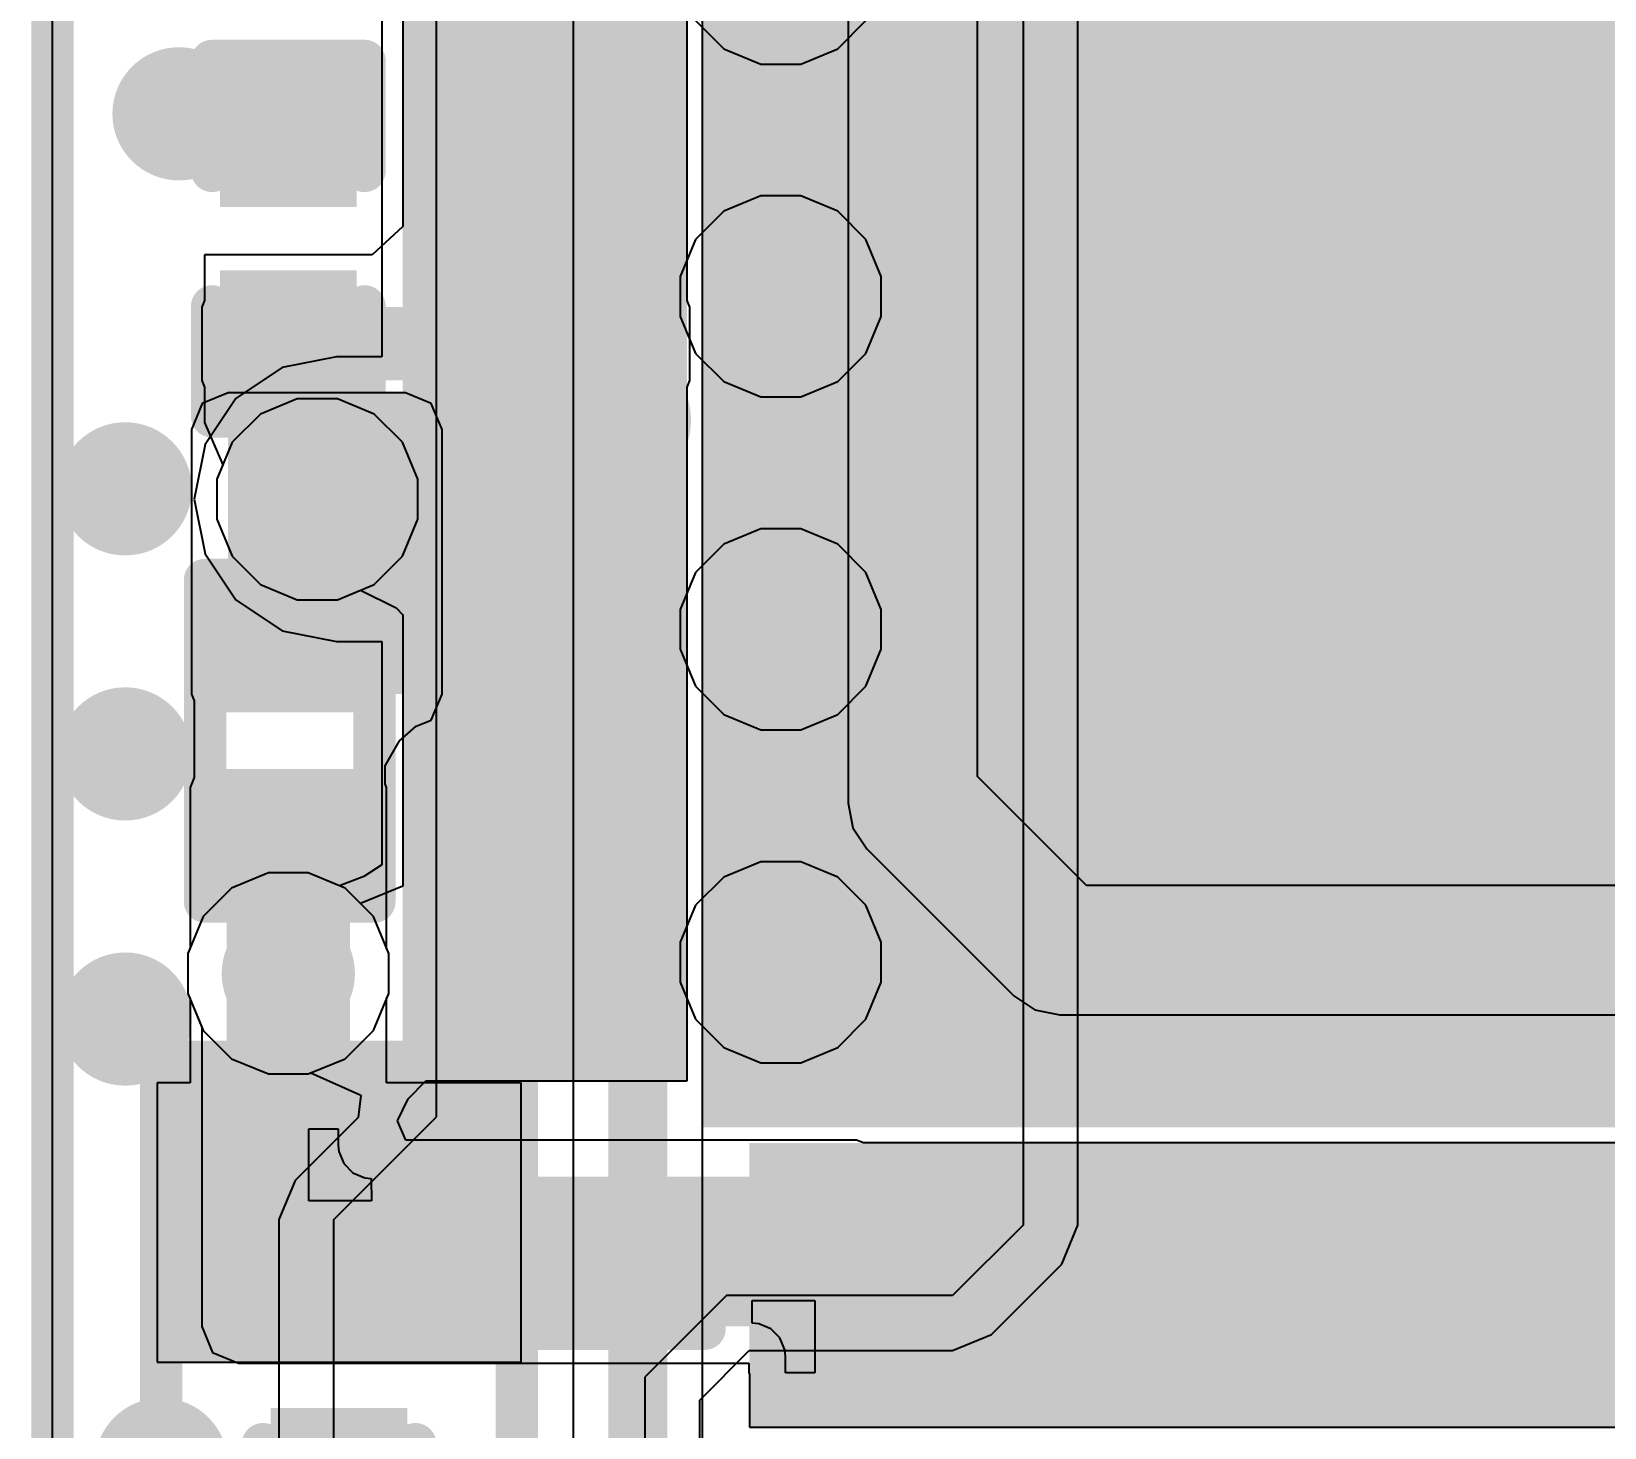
# Model space of a CAD drawing. Header units: millimetres. Extents: x -0.24 to 4.31, y -0.01 to 3.37.
# Drawn here: x -0.0025 to 0.1833, y 0.3347 to 0.4996 of the extents above; entities that cross this region are included whole.
import ezdxf

# ---------------------------------------------------------------- set-up
doc = ezdxf.new("R2010")
doc.units = ezdxf.units.MM
doc.header["$MEASUREMENT"] = 0
for name, color, linetype in [('BottomLayer', 5, 'Continuous'), ('BottomOverlay', 54, 'Continuous'), ('BottomPaste', 16, 'Continuous'), ('BottomSolder', 6, 'Continuous'), ('Mechanical2', 216, 'Continuous'), ('MidLayer1', 16, 'Continuous'), ('MidLayer2', 76, 'Continuous'), ('TopLayer', 1, 'Continuous'), ('TopOverlay', 2, 'Continuous'), ('TopPaste', 8, 'Continuous'), ('TopSolder', 216, 'Continuous'), ('ViaHoleLayer', 16, 'Continuous')]:
    doc.layers.add(name, color=color, linetype=linetype)
doc.styles.add('Arial', font='', dxfattribs={"height": 0.2})
doc.styles.get('Arial').set_extended_font_data('Arial')

# ---------------------------------------------------------------- blocks, each defined once
blk = doc.blocks.new('CAP_0201_B_4')
at = {"layer": 'BottomLayer'}
for points in [[(-0.01772, 0.00591), (-0.00591, 0.00591), (-0.00591, -0.00591), (-0.01772, -0.00591)], [(0.00591, 0.00591), (0.01772, 0.00591), (0.01772, -0.00591), (0.00591, -0.00591)]]:
    blk.add_hatch(color=5, dxfattribs=at).paths.add_polyline_path(points)
at = {"layer": 'BottomPaste'}
for points in [[(-0.01772, 0.00591), (-0.00591, 0.00591), (-0.00591, -0.00591), (-0.01772, -0.00591)], [(0.00591, 0.00591), (0.01772, 0.00591), (0.01772, -0.00591), (0.00591, -0.00591)]]:
    blk.add_hatch(color=16, dxfattribs=at).paths.add_polyline_path(points)
at = {"layer": 'BottomSolder'}
for points in [[(-0.01988, 0.00807), (-0.00374, 0.00807), (-0.00374, -0.00807), (-0.01988, -0.00807)], [(0.00374, 0.00807), (0.01988, 0.00807), (0.01988, -0.00807), (0.00374, -0.00807)]]:
    blk.add_hatch(color=6, dxfattribs=at).paths.add_polyline_path(points)
at = {"layer": 'BottomOverlay', "const_width": 0.005}
for points in [[(-0.021, 0.009), (-0.008, 0.009)], [(-0.021, 0.009), (-0.021, -0.009)], [(0.008, 0.009), (0.021, 0.009)], [(0.021, 0.009), (0.021, -0.009)], [(-0.021, -0.009), (-0.008, -0.009)], [(0.008, -0.009), (0.021, -0.009)]]:
    blk.add_lwpolyline(points, dxfattribs=at)
at = {"layer": 'BottomOverlay', "const_width": 0.0025}
for points in [[(-0.02225, 0.009, 1), (-0.01975, 0.009, 1)], [(-0.02225, 0.009, 1), (-0.01975, 0.009, 1)], [(-0.00925, 0.009, 1), (-0.00675, 0.009, 1)], [(0.00675, 0.009, 1), (0.00925, 0.009, 1)], [(0.01975, 0.009, 1), (0.02225, 0.009, 1)], [(0.01975, 0.009, 1), (0.02225, 0.009, 1)], [(-0.02225, -0.009, 1), (-0.01975, -0.009, 1)], [(-0.02225, -0.009, 1), (-0.01975, -0.009, 1)], [(-0.00925, -0.009, 1), (-0.00675, -0.009, 1)], [(0.00675, -0.009, 1), (0.00925, -0.009, 1)], [(0.01975, -0.009, 1), (0.02225, -0.009, 1)], [(0.01975, -0.009, 1), (0.02225, -0.009, 1)]]:
    blk.add_lwpolyline(points, format="xyb", close=True, dxfattribs=at)
blk = doc.blocks.new('QFNWB_56__7_7__B_33')
at = {"layer": 'BottomLayer'}
for points in [[(-0.10669, 0.12205), (-0.10669, 0.14764), (-0.09803, 0.14764), (-0.09803, 0.12205)], [(-0.09094, 0.12205), (-0.09094, 0.14764), (-0.08228, 0.14764), (-0.08228, 0.12205)], [(-0.0752, 0.12205), (-0.0752, 0.14764), (-0.06654, 0.14764), (-0.06654, 0.12205)], [(-0.05945, 0.12205), (-0.05945, 0.14764), (-0.05079, 0.14764), (-0.05079, 0.12205)], [(-0.0437, 0.12205), (-0.0437, 0.14764), (-0.03504, 0.14764), (-0.03504, 0.12205)], [(-0.02795, 0.12205), (-0.02795, 0.14764), (-0.01929, 0.14764), (-0.01929, 0.12205)], [(-0.0122, 0.12205), (-0.0122, 0.14764), (-0.00354, 0.14764), (-0.00354, 0.12205)], [(0.00354, 0.12205), (0.00354, 0.14764), (0.0122, 0.14764), (0.0122, 0.12205)], [(0.1122, 0.1122), (0.1122, -0.1122), (-0.1122, -0.1122), (-0.1122, 0.1122)], [(-0.14764, 0.10669), (-0.12205, 0.10669), (-0.12205, 0.09803), (-0.14764, 0.09803)], [(-0.14764, 0.09094), (-0.12205, 0.09094), (-0.12205, 0.08228), (-0.14764, 0.08228)], [(-0.14764, 0.0752), (-0.12205, 0.0752), (-0.12205, 0.06654), (-0.14764, 0.06654)], [(-0.14764, 0.05945), (-0.12205, 0.05945), (-0.12205, 0.05079), (-0.14764, 0.05079)], [(-0.14764, 0.0437), (-0.12205, 0.0437), (-0.12205, 0.03504), (-0.14764, 0.03504)], [(-0.14764, 0.02795), (-0.12205, 0.02795), (-0.12205, 0.01929), (-0.14764, 0.01929)], [(-0.14764, 0.0122), (-0.12205, 0.0122), (-0.12205, 0.00354), (-0.14764, 0.00354)]]:
    blk.add_hatch(color=5, dxfattribs=at).paths.add_polyline_path(points)
at = {"layer": 'BottomPaste'}
for points in [[(-0.10669, 0.12205), (-0.10669, 0.14764), (-0.09803, 0.14764), (-0.09803, 0.12205)], [(-0.09094, 0.12205), (-0.09094, 0.14764), (-0.08228, 0.14764), (-0.08228, 0.12205)], [(-0.0752, 0.12205), (-0.0752, 0.14764), (-0.06654, 0.14764), (-0.06654, 0.12205)], [(-0.05945, 0.12205), (-0.05945, 0.14764), (-0.05079, 0.14764), (-0.05079, 0.12205)], [(-0.0437, 0.12205), (-0.0437, 0.14764), (-0.03504, 0.14764), (-0.03504, 0.12205)], [(-0.02795, 0.12205), (-0.02795, 0.14764), (-0.01929, 0.14764), (-0.01929, 0.12205)], [(-0.0122, 0.12205), (-0.0122, 0.14764), (-0.00354, 0.14764), (-0.00354, 0.12205)], [(0.00354, 0.12205), (0.00354, 0.14764), (0.0122, 0.14764), (0.0122, 0.12205)], [(0.1122, 0.1122), (0.1122, -0.1122), (-0.1122, -0.1122), (-0.1122, 0.1122)], [(-0.14764, 0.10669), (-0.12205, 0.10669), (-0.12205, 0.09803), (-0.14764, 0.09803)], [(-0.14764, 0.09094), (-0.12205, 0.09094), (-0.12205, 0.08228), (-0.14764, 0.08228)], [(-0.14764, 0.0752), (-0.12205, 0.0752), (-0.12205, 0.06654), (-0.14764, 0.06654)], [(-0.14764, 0.05945), (-0.12205, 0.05945), (-0.12205, 0.05079), (-0.14764, 0.05079)], [(-0.14764, 0.0437), (-0.12205, 0.0437), (-0.12205, 0.03504), (-0.14764, 0.03504)], [(-0.14764, 0.02795), (-0.12205, 0.02795), (-0.12205, 0.01929), (-0.14764, 0.01929)], [(-0.14764, 0.0122), (-0.12205, 0.0122), (-0.12205, 0.00354), (-0.14764, 0.00354)]]:
    blk.add_hatch(color=16, dxfattribs=at).paths.add_polyline_path(points)
at = {"layer": 'BottomSolder'}
for points in [[(-0.11069, 0.11805), (-0.11069, 0.15164), (-0.09403, 0.15164), (-0.09403, 0.11805)], [(-0.09494, 0.11805), (-0.09494, 0.15164), (-0.07828, 0.15164), (-0.07828, 0.11805)], [(-0.0792, 0.11805), (-0.0792, 0.15164), (-0.06254, 0.15164), (-0.06254, 0.11805)], [(-0.06345, 0.11805), (-0.06345, 0.15164), (-0.04679, 0.15164), (-0.04679, 0.11805)], [(-0.0477, 0.11805), (-0.0477, 0.15164), (-0.03104, 0.15164), (-0.03104, 0.11805)], [(-0.03195, 0.11805), (-0.03195, 0.15164), (-0.01529, 0.15164), (-0.01529, 0.11805)], [(-0.0162, 0.11805), (-0.0162, 0.15164), (0.00046, 0.15164), (0.00046, 0.11805)], [(-0.00046, 0.11805), (-0.00046, 0.15164), (0.0162, 0.15164), (0.0162, 0.11805)], [(0.1162, 0.1162), (0.1162, -0.1162), (-0.1162, -0.1162), (-0.1162, 0.1162)], [(-0.15164, 0.11069), (-0.11805, 0.11069), (-0.11805, 0.09403), (-0.15164, 0.09403)], [(-0.15164, 0.09494), (-0.11805, 0.09494), (-0.11805, 0.07828), (-0.15164, 0.07828)], [(-0.15164, 0.0792), (-0.11805, 0.0792), (-0.11805, 0.06254), (-0.15164, 0.06254)], [(-0.15164, 0.06345), (-0.11805, 0.06345), (-0.11805, 0.04679), (-0.15164, 0.04679)], [(-0.15164, 0.0477), (-0.11805, 0.0477), (-0.11805, 0.03104), (-0.15164, 0.03104)], [(-0.15164, 0.03195), (-0.11805, 0.03195), (-0.11805, 0.01529), (-0.15164, 0.01529)], [(-0.15164, 0.0162), (-0.11805, 0.0162), (-0.11805, -0.00046), (-0.15164, -0.00046)]]:
    blk.add_hatch(color=6, dxfattribs=at).paths.add_polyline_path(points)
at = {"layer": 'BottomOverlay', "const_width": 0.005}
for points in [[(-0.14, 0.14), (-0.14, 0.116)], [(-0.14, 0.14), (-0.115, 0.14)]]:
    blk.add_lwpolyline(points, dxfattribs=at)
at = {"layer": 'BottomOverlay', "const_width": 0.0025}
for points in [[(-0.14125, 0.14, 1), (-0.13875, 0.14, 1)], [(-0.14125, 0.14, 1), (-0.13875, 0.14, 1)], [(-0.11625, 0.14, 1), (-0.11375, 0.14, 1)], [(-0.14125, 0.116, 1), (-0.13875, 0.116, 1)]]:
    blk.add_lwpolyline(points, format="xyb", close=True, dxfattribs=at)
blk = doc.blocks.new('R___0603_49')
at = {"layer": 'TopLayer'}
for points in [[(-0.0175, 0.0175), (-0.0175, -0.0175), (-0.0425, -0.0175), (-0.0425, 0.0175)], [(0.0425, 0.0175), (0.0425, -0.0175), (0.0175, -0.0175), (0.0175, 0.0175)]]:
    blk.add_hatch(color=1, dxfattribs=at).paths.add_polyline_path(points)
at = {"layer": 'TopPaste'}
for points in [[(-0.0175, 0.0175), (-0.0175, -0.0175), (-0.0425, -0.0175), (-0.0425, 0.0175)], [(0.0425, 0.0175), (0.0425, -0.0175), (0.0175, -0.0175), (0.0175, 0.0175)]]:
    blk.add_hatch(color=8, dxfattribs=at).paths.add_polyline_path(points)
at = {"layer": 'TopSolder'}
for points in [[(-0.0135, 0.0215), (-0.0135, -0.0215), (-0.0465, -0.0215), (-0.0465, 0.0215)], [(0.0465, 0.0215), (0.0465, -0.0215), (0.0135, -0.0215), (0.0135, 0.0215)]]:
    blk.add_hatch(color=216, dxfattribs=at).paths.add_polyline_path(points)
at = {"layer": 'TopOverlay', "const_width": 0.005}
for points in [[(-0.049, 0.021), (0.049, 0.021)], [(-0.049, 0.021), (-0.049, -0.021)], [(0.049, 0.021), (0.049, -0.021)], [(-0.049, -0.021), (0.049, -0.021)]]:
    blk.add_lwpolyline(points, dxfattribs=at)
at = {"layer": 'TopOverlay', "const_width": 0.0025}
for points in [[(-0.05025, 0.021, 1), (-0.04775, 0.021, 1)], [(-0.05025, 0.021, 1), (-0.04775, 0.021, 1)], [(0.04775, 0.021, 1), (0.05025, 0.021, 1)], [(0.04775, 0.021, 1), (0.05025, 0.021, 1)], [(-0.05025, -0.021, 1), (-0.04775, -0.021, 1)], [(-0.05025, -0.021, 1), (-0.04775, -0.021, 1)], [(0.04775, -0.021, 1), (0.05025, -0.021, 1)], [(0.04775, -0.021, 1), (0.05025, -0.021, 1)]]:
    blk.add_lwpolyline(points, format="xyb", close=True, dxfattribs=at)
blk = doc.blocks.new('R___0201_50')
at = {"layer": 'TopLayer'}
for points in [[(-0.01614, 0.00728), (-0.00551, 0.00728), (-0.00551, -0.00728), (-0.01614, -0.00728)], [(0.00551, 0.00728), (0.01614, 0.00728), (0.01614, -0.00728), (0.00551, -0.00728)]]:
    blk.add_hatch(color=1, dxfattribs=at).paths.add_polyline_path(points)
at = {"layer": 'TopPaste'}
for points in [[(-0.01614, 0.00728), (-0.00551, 0.00728), (-0.00551, -0.00728), (-0.01614, -0.00728)], [(0.00551, 0.00728), (0.01614, 0.00728), (0.01614, -0.00728), (0.00551, -0.00728)]]:
    blk.add_hatch(color=8, dxfattribs=at).paths.add_polyline_path(points)
at = {"layer": 'TopSolder'}
for points in [[(-0.01831, 0.00945), (-0.00335, 0.00945), (-0.00335, -0.00945), (-0.01831, -0.00945)], [(0.00335, 0.00945), (0.01831, 0.00945), (0.01831, -0.00945), (0.00335, -0.00945)]]:
    blk.add_hatch(color=216, dxfattribs=at).paths.add_polyline_path(points)
at = {"layer": 'TopOverlay', "const_width": 0.005}
for points in [[(-0.019, -0.01), (-0.019, 0.01)], [(0.019, 0.01), (-0.019, 0.01)], [(0.019, -0.01), (0.019, 0.01)], [(0.019, -0.01), (-0.019, -0.01)]]:
    blk.add_lwpolyline(points, dxfattribs=at)
at = {"layer": 'TopOverlay', "const_width": 0.0025}
for points in [[(-0.02025, 0.01, 1), (-0.01775, 0.01, 1)], [(-0.02025, 0.01, 1), (-0.01775, 0.01, 1)], [(0.01775, 0.01, 1), (0.02025, 0.01, 1)], [(0.01775, 0.01, 1), (0.02025, 0.01, 1)], [(-0.02025, -0.01, 1), (-0.01775, -0.01, 1)], [(-0.02025, -0.01, 1), (-0.01775, -0.01, 1)], [(0.01775, -0.01, 1), (0.02025, -0.01, 1)], [(0.01775, -0.01, 1), (0.02025, -0.01, 1)]]:
    blk.add_lwpolyline(points, format="xyb", close=True, dxfattribs=at)
blk = doc.blocks.new('CAP_0201_B_67')
at = {"layer": 'BottomLayer'}
for points in [[(-0.01772, 0.00591), (-0.00591, 0.00591), (-0.00591, -0.00591), (-0.01772, -0.00591)], [(0.00591, 0.00591), (0.01772, 0.00591), (0.01772, -0.00591), (0.00591, -0.00591)]]:
    blk.add_hatch(color=5, dxfattribs=at).paths.add_polyline_path(points)
at = {"layer": 'BottomPaste'}
for points in [[(-0.01772, 0.00591), (-0.00591, 0.00591), (-0.00591, -0.00591), (-0.01772, -0.00591)], [(0.00591, 0.00591), (0.01772, 0.00591), (0.01772, -0.00591), (0.00591, -0.00591)]]:
    blk.add_hatch(color=16, dxfattribs=at).paths.add_polyline_path(points)
at = {"layer": 'BottomSolder'}
for points in [[(-0.01988, 0.00807), (-0.00374, 0.00807), (-0.00374, -0.00807), (-0.01988, -0.00807)], [(0.00374, 0.00807), (0.01988, 0.00807), (0.01988, -0.00807), (0.00374, -0.00807)]]:
    blk.add_hatch(color=6, dxfattribs=at).paths.add_polyline_path(points)
at = {"layer": 'BottomOverlay', "const_width": 0.005}
for points in [[(-0.008, 0.009), (-0.021, 0.009)], [(-0.021, -0.009), (-0.021, 0.009)], [(0.021, 0.009), (0.008, 0.009)], [(0.021, -0.009), (0.021, 0.009)], [(-0.008, -0.009), (-0.021, -0.009)], [(0.021, -0.009), (0.008, -0.009)]]:
    blk.add_lwpolyline(points, dxfattribs=at)
at = {"layer": 'BottomOverlay', "const_width": 0.0025}
for points in [[(-0.02225, 0.009, 1), (-0.01975, 0.009, 1)], [(-0.02225, 0.009, 1), (-0.01975, 0.009, 1)], [(-0.00925, 0.009, 1), (-0.00675, 0.009, 1)], [(0.00675, 0.009, 1), (0.00925, 0.009, 1)], [(0.01975, 0.009, 1), (0.02225, 0.009, 1)], [(0.01975, 0.009, 1), (0.02225, 0.009, 1)], [(-0.02225, -0.009, 1), (-0.01975, -0.009, 1)], [(-0.02225, -0.009, 1), (-0.01975, -0.009, 1)], [(-0.00925, -0.009, 1), (-0.00675, -0.009, 1)], [(0.00675, -0.009, 1), (0.00925, -0.009, 1)], [(0.01975, -0.009, 1), (0.02225, -0.009, 1)], [(0.01975, -0.009, 1), (0.02225, -0.009, 1)]]:
    blk.add_lwpolyline(points, format="xyb", close=True, dxfattribs=at)

msp = doc.modelspace()

# ---------------------------------------------------------------- hatches: boundary and pattern name
at = {"layer": 'BottomLayer'}
h = msp.add_hatch(color=5, dxfattribs=at)
edge = h.paths.add_edge_path()
edge.add_arc((0.01493, 0.48991), 0.00787, 0, 360)
h = msp.add_hatch(color=5, dxfattribs=at)
edge = h.paths.add_edge_path()
edge.add_arc((0.086, 0.46833), 0.00787, 0, 360)
h = msp.add_hatch(color=5, dxfattribs=at)
edge = h.paths.add_edge_path()
edge.add_arc((0.13473, 0.46833), 0.00787, 0, 360)
h = msp.add_hatch(color=5, dxfattribs=at)
edge = h.paths.add_edge_path()
edge.add_arc((0.17446, 0.46833), 0.00787, 0, 360)
for points in [[(0.02194, 0.45841), (0.07095, 0.45841), (0.07095, 0.46707), (0.02194, 0.46707)], [(0.03375, 0.38833), (0.02194, 0.38833), (0.02194, 0.35716), (0.03375, 0.35716)], [(0.02194, 0.34663), (0.09497, 0.34663), (0.09497, 0.36432), (0.02194, 0.36432)]]:
    msp.add_hatch(color=5, dxfattribs=at).paths.add_polyline_path(points)
h = msp.add_hatch(color=5, dxfattribs=at)
edge = h.paths.add_edge_path()
edge.add_arc((0.00857, 0.4456), 0.00787, 0, 360)
h = msp.add_hatch(color=5, dxfattribs=at)
edge = h.paths.add_edge_path()
edge.add_arc((0.03126, 0.44438), 0.00787, 0, 360)
h = msp.add_hatch(color=5, dxfattribs=at)
edge = h.paths.add_edge_path()
edge.add_arc((0.086, 0.429), 0.00787, 0, 360)
h = msp.add_hatch(color=5, dxfattribs=at)
edge = h.paths.add_edge_path()
edge.add_arc((0.13473, 0.429), 0.00787, 0, 360)
h = msp.add_hatch(color=5, dxfattribs=at)
edge = h.paths.add_edge_path()
edge.add_arc((0.17446, 0.429), 0.00787, 0, 360)
h = msp.add_hatch(color=5, dxfattribs=at)
edge = h.paths.add_edge_path()
edge.add_arc((0.00857, 0.41428), 0.00787, 0, 360)
h = msp.add_hatch(color=5, dxfattribs=at)
edge = h.paths.add_edge_path()
edge.add_arc((0.02784, 0.38833), 0.00787, 0, 360)
h = msp.add_hatch(color=5, dxfattribs=at)
edge = h.paths.add_edge_path()
edge.add_arc((0.086, 0.38967), 0.00787, 0, 360)
h = msp.add_hatch(color=5, dxfattribs=at)
edge = h.paths.add_edge_path()
edge.add_arc((0.00857, 0.38295), 0.00787, 0, 360)
h = msp.add_hatch(color=5, dxfattribs=at)
edge = h.paths.add_edge_path()
edge.add_arc((0.01284, 0.33031), 0.00787, 0, 360)
at = {"layer": 'MidLayer1'}
h = msp.add_hatch(color=16, dxfattribs=at)
edge = h.paths.add_edge_path()
edge.add_arc((0.01493, 0.48991), 0.00787, 0, 360)
h = msp.add_hatch(color=16, dxfattribs=at)
edge = h.paths.add_edge_path()
edge.add_arc((0.086, 0.46833), 0.00787, 0, 360)
h = msp.add_hatch(color=16, dxfattribs=at)
edge = h.paths.add_edge_path()
edge.add_arc((0.13473, 0.46833), 0.00787, 0, 360)
h = msp.add_hatch(color=16, dxfattribs=at)
edge = h.paths.add_edge_path()
edge.add_arc((0.17446, 0.46833), 0.00787, 0, 360)
h = msp.add_hatch(color=16, dxfattribs=at)
edge = h.paths.add_edge_path()
edge.add_arc((0.00857, 0.4456), 0.00787, 0, 360)
h = msp.add_hatch(color=16, dxfattribs=at)
edge = h.paths.add_edge_path()
edge.add_arc((0.03126, 0.44438), 0.00787, 0, 360)
h = msp.add_hatch(color=16, dxfattribs=at)
edge = h.paths.add_edge_path()
edge.add_arc((0.086, 0.429), 0.00787, 0, 360)
h = msp.add_hatch(color=16, dxfattribs=at)
edge = h.paths.add_edge_path()
edge.add_arc((0.13473, 0.429), 0.00787, 0, 360)
h = msp.add_hatch(color=16, dxfattribs=at)
edge = h.paths.add_edge_path()
edge.add_arc((0.17446, 0.429), 0.00787, 0, 360)
h = msp.add_hatch(color=16, dxfattribs=at)
edge = h.paths.add_edge_path()
edge.add_arc((0.00857, 0.41428), 0.00787, 0, 360)
h = msp.add_hatch(color=16, dxfattribs=at)
edge = h.paths.add_edge_path()
edge.add_arc((0.02784, 0.38833), 0.00787, 0, 360)
h = msp.add_hatch(color=16, dxfattribs=at)
edge = h.paths.add_edge_path()
edge.add_arc((0.086, 0.38967), 0.00787, 0, 360)
h = msp.add_hatch(color=16, dxfattribs=at)
edge = h.paths.add_edge_path()
edge.add_arc((0.00857, 0.38295), 0.00787, 0, 360)
h = msp.add_hatch(color=16, dxfattribs=at)
edge = h.paths.add_edge_path()
edge.add_arc((0.01284, 0.33031), 0.00787, 0, 360)
at = {"layer": 'MidLayer2'}
h = msp.add_hatch(color=76, dxfattribs=at)
edge = h.paths.add_edge_path()
edge.add_arc((0.01493, 0.48991), 0.00787, 0, 360)
h = msp.add_hatch(color=76, dxfattribs=at)
edge = h.paths.add_edge_path()
edge.add_arc((0.086, 0.46833), 0.00787, 0, 360)
h = msp.add_hatch(color=76, dxfattribs=at)
edge = h.paths.add_edge_path()
edge.add_arc((0.13473, 0.46833), 0.00787, 0, 360)
h = msp.add_hatch(color=76, dxfattribs=at)
edge = h.paths.add_edge_path()
edge.add_arc((0.17446, 0.46833), 0.00787, 0, 360)
h = msp.add_hatch(color=76, dxfattribs=at)
edge = h.paths.add_edge_path()
edge.add_arc((0.00857, 0.4456), 0.00787, 0, 360)
h = msp.add_hatch(color=76, dxfattribs=at)
edge = h.paths.add_edge_path()
edge.add_arc((0.03126, 0.44438), 0.00787, 0, 360)
h = msp.add_hatch(color=76, dxfattribs=at)
edge = h.paths.add_edge_path()
edge.add_arc((0.086, 0.429), 0.00787, 0, 360)
h = msp.add_hatch(color=76, dxfattribs=at)
edge = h.paths.add_edge_path()
edge.add_arc((0.13473, 0.429), 0.00787, 0, 360)
h = msp.add_hatch(color=76, dxfattribs=at)
edge = h.paths.add_edge_path()
edge.add_arc((0.17446, 0.429), 0.00787, 0, 360)
h = msp.add_hatch(color=76, dxfattribs=at)
edge = h.paths.add_edge_path()
edge.add_arc((0.00857, 0.41428), 0.00787, 0, 360)
h = msp.add_hatch(color=76, dxfattribs=at)
edge = h.paths.add_edge_path()
edge.add_arc((0.02784, 0.38833), 0.00787, 0, 360)
h = msp.add_hatch(color=76, dxfattribs=at)
edge = h.paths.add_edge_path()
edge.add_arc((0.086, 0.38967), 0.00787, 0, 360)
h = msp.add_hatch(color=76, dxfattribs=at)
edge = h.paths.add_edge_path()
edge.add_arc((0.00857, 0.38295), 0.00787, 0, 360)
h = msp.add_hatch(color=76, dxfattribs=at)
edge = h.paths.add_edge_path()
edge.add_arc((0.01284, 0.33031), 0.00787, 0, 360)
at = {"layer": 'TopLayer'}
for points in [[(0.119, 0.413), (0.269, 0.413), (0.269, 0.563), (0.119, 0.563)], [(0.02072, 0.42134), (0.04167, 0.42134), (0.04167, 0.45261), (0.02072, 0.45261)], [(0.02056, 0.34955), (0.03513, 0.34955), (0.03513, 0.41031), (0.02056, 0.41031)]]:
    msp.add_hatch(color=1, dxfattribs=at).paths.add_polyline_path(points)
h = msp.add_hatch(color=1, dxfattribs=at)
edge = h.paths.add_edge_path()
edge.add_arc((0.01493, 0.48991), 0.00787, 0, 360)
h = msp.add_hatch(color=1, dxfattribs=at)
edge = h.paths.add_edge_path()
edge.add_arc((0.086, 0.46833), 0.00787, 0, 360)
h = msp.add_hatch(color=1, dxfattribs=at)
edge = h.paths.add_edge_path()
edge.add_arc((0.13473, 0.46833), 0.00787, 0, 360)
h = msp.add_hatch(color=1, dxfattribs=at)
edge = h.paths.add_edge_path()
edge.add_arc((0.17446, 0.46833), 0.00787, 0, 360)
h = msp.add_hatch(color=1, dxfattribs=at)
edge = h.paths.add_edge_path()
edge.add_arc((0.00857, 0.4456), 0.00787, 0, 360)
h = msp.add_hatch(color=1, dxfattribs=at)
edge = h.paths.add_edge_path()
edge.add_arc((0.03126, 0.44438), 0.00787, 0, 360)
h = msp.add_hatch(color=1, dxfattribs=at)
edge = h.paths.add_edge_path()
edge.add_arc((0.086, 0.429), 0.00787, 0, 360)
h = msp.add_hatch(color=1, dxfattribs=at)
edge = h.paths.add_edge_path()
edge.add_arc((0.13473, 0.429), 0.00787, 0, 360)
h = msp.add_hatch(color=1, dxfattribs=at)
edge = h.paths.add_edge_path()
edge.add_arc((0.17446, 0.429), 0.00787, 0, 360)
h = msp.add_hatch(color=1, dxfattribs=at)
edge = h.paths.add_edge_path()
edge.add_arc((0.00857, 0.41428), 0.00787, 0, 360)
h = msp.add_hatch(color=1, dxfattribs=at)
edge = h.paths.add_edge_path()
edge.add_arc((0.02784, 0.38833), 0.00787, 0, 360)
h = msp.add_hatch(color=1, dxfattribs=at)
edge = h.paths.add_edge_path()
edge.add_arc((0.086, 0.38967), 0.00787, 0, 360)
h = msp.add_hatch(color=1, dxfattribs=at)
edge = h.paths.add_edge_path()
edge.add_arc((0.00857, 0.38295), 0.00787, 0, 360)
h = msp.add_hatch(color=1, dxfattribs=at)
edge = h.paths.add_edge_path()
edge.add_arc((0.01284, 0.33031), 0.00787, 0, 360)
at = {"layer": 'ViaHoleLayer'}
h = msp.add_hatch(color=16, dxfattribs=at)
edge = h.paths.add_edge_path()
edge.add_arc((0.01493, 0.48991), 0.00394, 0, 360)
h = msp.add_hatch(color=16, dxfattribs=at)
edge = h.paths.add_edge_path()
edge.add_arc((0.086, 0.46833), 0.00394, 0, 360)
h = msp.add_hatch(color=16, dxfattribs=at)
edge = h.paths.add_edge_path()
edge.add_arc((0.13473, 0.46833), 0.00394, 0, 360)
h = msp.add_hatch(color=16, dxfattribs=at)
edge = h.paths.add_edge_path()
edge.add_arc((0.17446, 0.46833), 0.00394, 0, 360)
h = msp.add_hatch(color=16, dxfattribs=at)
edge = h.paths.add_edge_path()
edge.add_arc((0.00857, 0.4456), 0.00394, 0, 360)
h = msp.add_hatch(color=16, dxfattribs=at)
edge = h.paths.add_edge_path()
edge.add_arc((0.03126, 0.44438), 0.00394, 0, 360)
h = msp.add_hatch(color=16, dxfattribs=at)
edge = h.paths.add_edge_path()
edge.add_arc((0.086, 0.429), 0.00394, 0, 360)
h = msp.add_hatch(color=16, dxfattribs=at)
edge = h.paths.add_edge_path()
edge.add_arc((0.13473, 0.429), 0.00394, 0, 360)
h = msp.add_hatch(color=16, dxfattribs=at)
edge = h.paths.add_edge_path()
edge.add_arc((0.17446, 0.429), 0.00394, 0, 360)
h = msp.add_hatch(color=16, dxfattribs=at)
edge = h.paths.add_edge_path()
edge.add_arc((0.00857, 0.41428), 0.00394, 0, 360)
h = msp.add_hatch(color=16, dxfattribs=at)
edge = h.paths.add_edge_path()
edge.add_arc((0.02784, 0.38833), 0.00394, 0, 360)
h = msp.add_hatch(color=16, dxfattribs=at)
edge = h.paths.add_edge_path()
edge.add_arc((0.086, 0.38967), 0.00394, 0, 360)
h = msp.add_hatch(color=16, dxfattribs=at)
edge = h.paths.add_edge_path()
edge.add_arc((0.00857, 0.38295), 0.00394, 0, 360)

# ---------------------------------------------------------------- linework, layer by layer
at = {"layer": 'BottomLayer'}
for p, q in [((0, 0.201), (0, 0.89628)), ((0.04136, 0.5174), (0.04136, 0.47659)), ((0.07495, 0.46787), (0.07495, 0.50165)), ((0.04136, 0.47659), (0.03775, 0.47325)), ((0.03775, 0.47325), (0.01794, 0.47325)), ((0.01794, 0.47325), (0.01794, 0.46787)), ((0.01794, 0.46787), (0.01761, 0.46707)), ((0.01761, 0.46707), (0.01761, 0.45841)), ((0.07528, 0.46707), (0.07495, 0.46787)), ((0.07528, 0.45841), (0.07528, 0.46707)), ((0.01761, 0.45841), (0.01794, 0.45761)), ((0.01794, 0.45761), (0.01794, 0.45344)), ((0.07495, 0.45761), (0.07528, 0.45841)), ((0.07495, 0.40717), (0.07495, 0.45761)), ((0.01794, 0.45344), (0.01794, 0.45344)), ((0.01794, 0.45344), (0.0201, 0.44844)), ((0.0201, 0.44844), (0.01939, 0.44674)), ((0.01939, 0.44674), (0.01939, 0.44202)), ((0.01939, 0.44202), (0.0212, 0.43765)), ((0.0212, 0.43765), (0.02454, 0.43431)), ((0.02454, 0.43431), (0.0289, 0.4325)), ((0.03363, 0.4325), (0.03636, 0.43364)), ((0.03636, 0.43364), (0.04059, 0.43154)), ((0.0289, 0.4325), (0.03363, 0.4325)), ((0.04059, 0.43154), (0.04136, 0.43071)), ((0.04136, 0.43071), (0.04136, 0.39867)), ((0.07495, 0.37567), (0.07495, 0.40717)), ((0.02548, 0.40021), (0.02112, 0.3984)), ((0.0302, 0.40021), (0.02548, 0.40021)), ((0.03457, 0.3984), (0.0302, 0.40021)), ((0.02112, 0.3984), (0.01778, 0.39506)), ((0.03636, 0.3966), (0.03457, 0.3984)), ((0.04136, 0.39867), (0.03636, 0.3966)), ((0.01778, 0.39506), (0.01597, 0.39069)), ((0.01597, 0.39069), (0.01597, 0.38597)), ((0.01597, 0.38597), (0.01761, 0.38201)), ((0.01761, 0.38201), (0.01761, 0.34663)), ((0.042, 0.37352), (0.04409, 0.37567)), ((0.04409, 0.37567), (0.07495, 0.37567)), ((0.04072, 0.37094), (0.042, 0.37352)), ((0.03026, 0.36146), (0.03026, 0.36999)), ((0.03026, 0.36999), (0.03371, 0.36999)), ((0.03371, 0.36999), (0.03371, 0.36806)), ((0.04171, 0.36865), (0.04072, 0.37094)), ((0.03371, 0.36806), (0.03379, 0.36729)), ((0.09497, 0.36865), (0.04171, 0.36865)), ((0.09577, 0.36832), (0.09497, 0.36865)), ((0.25874, 0.36832), (0.09577, 0.36832)), ((0.03379, 0.36729), (0.03438, 0.36588)), ((0.03438, 0.36588), (0.03546, 0.36479)), ((0.03546, 0.36479), (0.03688, 0.36421)), ((0.03688, 0.36421), (0.03764, 0.36413)), ((0.03764, 0.36413), (0.03764, 0.36413)), ((0.03764, 0.36413), (0.03765, 0.36146)), ((0.03765, 0.36146), (0.03026, 0.36146)), ((0.08264, 0.34702), (0.08264, 0.34969)), ((0.08264, 0.34969), (0.09002, 0.34969)), ((0.09002, 0.34969), (0.09002, 0.34116)), ((0.01761, 0.34663), (0.01887, 0.34357)), ((0.08264, 0.34702), (0.08264, 0.34702)), ((0.08341, 0.34695), (0.08264, 0.34702)), ((0.08482, 0.34636), (0.08341, 0.34695)), ((0.08591, 0.34528), (0.08482, 0.34636)), ((0.08649, 0.34386), (0.08591, 0.34528)), ((0.08657, 0.34309), (0.08649, 0.34386)), ((0.01887, 0.34357), (0.02194, 0.3423)), ((0.02194, 0.3423), (0.08224, 0.3423)), ((0.08224, 0.3423), (0.08224, 0.34116)), ((0.08657, 0.34116), (0.08657, 0.34309)), ((0.08224, 0.34116), (0.08231, 0.341)), ((0.08231, 0.341), (0.08231, 0.33472)), ((0.09002, 0.34116), (0.08657, 0.34116)), ((0.08231, 0.33472), (0.2041, 0.33472))]:
    msp.add_line(p, q, dxfattribs=at)
for points, const_width in [([(0.02784, 0.46335), (0.02999, 0.46335)], 0.01), ([(0.02999, 0.46335), (0.03126, 0.46207)], 0.01), ([(0.03126, 0.44438), (0.03126, 0.46207)], 0.01), ([(0.09031, 0.35954), (0.09064, 0.35921)], 0.008), ([(0.09064, 0.35152), (0.09064, 0.35921)], 0.008)]:
    msp.add_lwpolyline(points, dxfattribs=dict(at, const_width=const_width))
for points, const_width in [([(0.02534, 0.46335, 1), (0.03034, 0.46335, 1)], 0.005), ([(0.02749, 0.46335, 1), (0.03249, 0.46335, 1)], 0.005), ([(0.02749, 0.46335, 1), (0.03249, 0.46335, 1)], 0.005), ([(0.02876, 0.46207, 1), (0.03376, 0.46207, 1)], 0.005), ([(0.02876, 0.46207, 1), (0.03376, 0.46207, 1)], 0.005), ([(0.02876, 0.44438, 1), (0.03376, 0.44438, 1)], 0.005), ([(0.08831, 0.35954, 1), (0.09231, 0.35954, 1)], 0.004), ([(0.08864, 0.35921, 1), (0.09264, 0.35921, 1)], 0.004), ([(0.08864, 0.35921, 1), (0.09264, 0.35921, 1)], 0.004), ([(0.08864, 0.35152, 1), (0.09264, 0.35152, 1)], 0.004)]:
    msp.add_lwpolyline(points, format="xyb", close=True, dxfattribs=dict(at, const_width=const_width))
at = {"layer": 'Mechanical2', "const_width": 0.005}
msp.add_lwpolyline([(0, -0.00398), (0, 1.37398)], dxfattribs=at)
at = {"layer": 'MidLayer1'}
for p, q in [((0, 0.201), (0, 1.04622)), ((0.03887, 0.92), (0.03887, 0.4612)), ((0.04536, 0.37141), (0.04536, 0.92)), ((0.11462, 0.65873), (0.11462, 0.35859)), ((0.12111, 0.35859), (0.12111, 0.65873)), ((0.07593, 0.50094), (0.07927, 0.4976)), ((0.09273, 0.4976), (0.09607, 0.50094)), ((0.07927, 0.4976), (0.08364, 0.49579)), ((0.08836, 0.49579), (0.09273, 0.4976)), ((0.08364, 0.49579), (0.08836, 0.49579)), ((0.08364, 0.48021), (0.07927, 0.4784)), ((0.08836, 0.48021), (0.08364, 0.48021)), ((0.09273, 0.4784), (0.08836, 0.48021)), ((0.07927, 0.4784), (0.07593, 0.47506)), ((0.09607, 0.47506), (0.09273, 0.4784)), ((0.07593, 0.47506), (0.07413, 0.4707)), ((0.09787, 0.4707), (0.09607, 0.47506)), ((0.07413, 0.4707), (0.07413, 0.46597)), ((0.09787, 0.46597), (0.09787, 0.4707)), ((0.07413, 0.46597), (0.07593, 0.46161)), ((0.09607, 0.46161), (0.09787, 0.46597)), ((0.03354, 0.4612), (0.02711, 0.45992)), ((0.03887, 0.4612), (0.03354, 0.4612)), ((0.07593, 0.46161), (0.07927, 0.45827)), ((0.09273, 0.45827), (0.09607, 0.46161)), ((0.02711, 0.45992), (0.02165, 0.45627)), ((0.07927, 0.45827), (0.08364, 0.45646)), ((0.08836, 0.45646), (0.09273, 0.45827)), ((0.02165, 0.45627), (0.018, 0.45082)), ((0.08364, 0.45646), (0.08836, 0.45646)), ((0.018, 0.45082), (0.01672, 0.44438)), ((0.01672, 0.44438), (0.018, 0.43794)), ((0.08364, 0.44087), (0.07927, 0.43907)), ((0.08836, 0.44087), (0.08364, 0.44087)), ((0.09273, 0.43907), (0.08836, 0.44087)), ((0.07927, 0.43907), (0.07593, 0.43573)), ((0.09607, 0.43573), (0.09273, 0.43907)), ((0.018, 0.43794), (0.02165, 0.43248)), ((0.07593, 0.43573), (0.07413, 0.43136)), ((0.09787, 0.43136), (0.09607, 0.43573)), ((0.02165, 0.43248), (0.02711, 0.42884)), ((0.07413, 0.43136), (0.07413, 0.42664)), ((0.09787, 0.42664), (0.09787, 0.43136)), ((0.02711, 0.42884), (0.03354, 0.42756)), ((0.03354, 0.42756), (0.03887, 0.42756)), ((0.03887, 0.42756), (0.03887, 0.40117)), ((0.07413, 0.42664), (0.07593, 0.42227)), ((0.09607, 0.42227), (0.09787, 0.42664)), ((0.07593, 0.42227), (0.07927, 0.41893)), ((0.09273, 0.41893), (0.09607, 0.42227)), ((0.07927, 0.41893), (0.08364, 0.41713)), ((0.08836, 0.41713), (0.09273, 0.41893)), ((0.08364, 0.41713), (0.08836, 0.41713)), ((0.08364, 0.40154), (0.07927, 0.39973)), ((0.08836, 0.40154), (0.08364, 0.40154)), ((0.09273, 0.39973), (0.08836, 0.40154)), ((0.02548, 0.40021), (0.02112, 0.3984)), ((0.0302, 0.40021), (0.02548, 0.40021)), ((0.03387, 0.39869), (0.0302, 0.40021)), ((0.03676, 0.39981), (0.03387, 0.39869)), ((0.03887, 0.40117), (0.03676, 0.39981)), ((0.07927, 0.39973), (0.07593, 0.39639)), ((0.09607, 0.39639), (0.09273, 0.39973)), ((0.02112, 0.3984), (0.01778, 0.39506)), ((0.07593, 0.39639), (0.07413, 0.39203)), ((0.09787, 0.39203), (0.09607, 0.39639)), ((0.01778, 0.39506), (0.01597, 0.39069)), ((0.01597, 0.39069), (0.01597, 0.38597)), ((0.07413, 0.39203), (0.07413, 0.3873)), ((0.09787, 0.3873), (0.09787, 0.39203)), ((0.07413, 0.3873), (0.07593, 0.38294)), ((0.09607, 0.38294), (0.09787, 0.3873)), ((0.01597, 0.38597), (0.01778, 0.38161)), ((0.07593, 0.38294), (0.07927, 0.3796)), ((0.09273, 0.3796), (0.09607, 0.38294)), ((0.01778, 0.38161), (0.02112, 0.37826)), ((0.07927, 0.3796), (0.08364, 0.37779)), ((0.08836, 0.37779), (0.09273, 0.3796)), ((0.02112, 0.37826), (0.02548, 0.37646)), ((0.08364, 0.37779), (0.08836, 0.37779)), ((0.02548, 0.37646), (0.0302, 0.37646)), ((0.0302, 0.37646), (0.03049, 0.37658)), ((0.03049, 0.37658), (0.03639, 0.37397)), ((0.03641, 0.37392), (0.0361, 0.37133)), ((0.03639, 0.37397), (0.03641, 0.37392)), ((0.0361, 0.37133), (0.02864, 0.36387)), ((0.03323, 0.35928), (0.04536, 0.37141)), ((0.02864, 0.36387), (0.02673, 0.35928)), ((0.02673, 0.35928), (0.02673, 0.25631)), ((0.03323, 0.25631), (0.03323, 0.35928)), ((0.11462, 0.35859), (0.10631, 0.35028)), ((0.11921, 0.354), (0.12111, 0.35859)), ((0.1109, 0.34569), (0.11921, 0.354)), ((0.07959, 0.35028), (0.06994, 0.34063)), ((0.10631, 0.35028), (0.07959, 0.35028)), ((0.10631, 0.34378), (0.1109, 0.34569)), ((0.07644, 0.33794), (0.08228, 0.34378)), ((0.08228, 0.34378), (0.10631, 0.34378)), ((0.06994, 0.34063), (0.06994, 0.29327)), ((0.07644, 0.29596), (0.07644, 0.33794))]:
    msp.add_line(p, q, dxfattribs=at)
at = {"layer": 'MidLayer1', "const_width": 0.025}
msp.add_lwpolyline([(0.03354, 0.44438), (0.05121, 0.44438)], dxfattribs=at)
at = {"layer": 'MidLayer1', "const_width": 0.0125}
for points in [[(0.02729, 0.44438, 1), (0.03979, 0.44438, 1)], [(0.04496, 0.44438, 1), (0.05746, 0.44438, 1)]]:
    msp.add_lwpolyline(points, format="xyb", close=True, dxfattribs=at)
at = {"layer": 'MidLayer2'}
for p, q in [((0, 0.201), (0, 1.04594)), ((0.0289, 0.45625), (0.02454, 0.45444)), ((0.03363, 0.45625), (0.0289, 0.45625)), ((0.03799, 0.45444), (0.03363, 0.45625)), ((0.02454, 0.45444), (0.0212, 0.4511)), ((0.04133, 0.4511), (0.03799, 0.45444)), ((0.0212, 0.4511), (0.01939, 0.44674)), ((0.04314, 0.44674), (0.04133, 0.4511)), ((0.01939, 0.44674), (0.01939, 0.44202)), ((0.04314, 0.44202), (0.04314, 0.44674)), ((0.01939, 0.44202), (0.0212, 0.43765)), ((0.04133, 0.43765), (0.04314, 0.44202)), ((0.0212, 0.43765), (0.02454, 0.43431)), ((0.03799, 0.43431), (0.04133, 0.43765)), ((0.02454, 0.43431), (0.0289, 0.4325)), ((0.03363, 0.4325), (0.03799, 0.43431)), ((0.0289, 0.4325), (0.03363, 0.4325)), ((0.02548, 0.40021), (0.02112, 0.3984)), ((0.0302, 0.40021), (0.02548, 0.40021)), ((0.03457, 0.3984), (0.0302, 0.40021)), ((0.02112, 0.3984), (0.01778, 0.39506)), ((0.03791, 0.39506), (0.03457, 0.3984)), ((0.01778, 0.39506), (0.01597, 0.39069)), ((0.03972, 0.39069), (0.03791, 0.39506)), ((0.01597, 0.39069), (0.01597, 0.38597)), ((0.03972, 0.38597), (0.03972, 0.39069)), ((0.01597, 0.38597), (0.01778, 0.38161)), ((0.03791, 0.38161), (0.03972, 0.38597)), ((0.01778, 0.38161), (0.02112, 0.37826)), ((0.03457, 0.37826), (0.03791, 0.38161)), ((0.02112, 0.37826), (0.02548, 0.37646)), ((0.0302, 0.37646), (0.03457, 0.37826)), ((0.02548, 0.37646), (0.0302, 0.37646))]:
    msp.add_line(p, q, dxfattribs=at)
at = {"layer": 'TopLayer'}
for p, q in [((0, 0.201), (0, 0.89628)), ((0.06147, 0.60068), (0.06147, 0.3202)), ((0.07677, 0.32337), (0.07677, 0.59751)), ((0.09395, 0.57705), (0.09395, 0.40846)), ((0.10924, 0.41163), (0.10924, 0.57388)), ((0.01766, 0.45567), (0.01639, 0.45261)), ((0.02072, 0.45694), (0.01766, 0.45567)), ((0.04167, 0.45694), (0.02072, 0.45694)), ((0.04473, 0.45567), (0.04167, 0.45694)), ((0.046, 0.45261), (0.04473, 0.45567)), ((0.01639, 0.45261), (0.01639, 0.42134)), ((0.046, 0.42134), (0.046, 0.45261)), ((0.01639, 0.42134), (0.01672, 0.42054)), ((0.01672, 0.42054), (0.01672, 0.41583)), ((0.04473, 0.41828), (0.046, 0.42134)), ((0.04295, 0.41754), (0.04473, 0.41828)), ((0.04098, 0.41581), (0.04295, 0.41754)), ((0.01672, 0.41583), (0.01672, 0.41149)), ((0.03928, 0.41286), (0.04098, 0.41581)), ((0.03928, 0.41073), (0.03928, 0.41286)), ((0.01672, 0.41149), (0.01623, 0.41031)), ((0.03945, 0.41031), (0.03928, 0.41073)), ((0.12212, 0.39875), (0.10924, 0.41163)), ((0.01623, 0.41031), (0.01623, 0.39132)), ((0.03945, 0.39132), (0.03945, 0.41031)), ((0.09395, 0.40846), (0.09453, 0.40554)), ((0.09453, 0.40554), (0.09619, 0.40306)), ((0.09619, 0.40306), (0.11355, 0.3857)), ((0.19603, 0.39875), (0.12212, 0.39875)), ((0.01623, 0.39132), (0.01597, 0.39069)), ((0.01597, 0.39069), (0.01597, 0.38597)), ((0.03972, 0.39069), (0.03945, 0.39132)), ((0.03972, 0.38597), (0.03972, 0.39069)), ((0.01597, 0.38597), (0.01623, 0.38534)), ((0.01623, 0.38534), (0.01623, 0.37541)), ((0.03945, 0.38534), (0.03972, 0.38597)), ((0.03945, 0.37541), (0.03945, 0.38534)), ((0.11355, 0.3857), (0.11355, 0.3857)), ((0.11355, 0.3857), (0.11603, 0.38404)), ((0.11603, 0.38404), (0.11895, 0.38346)), ((0.11895, 0.38346), (0.19286, 0.38346)), ((0.01623, 0.37541), (0.01234, 0.37541)), ((0.01234, 0.37541), (0.01234, 0.34241)), ((0.05534, 0.37541), (0.03945, 0.37541)), ((0.05534, 0.34241), (0.05534, 0.37541)), ((0.01234, 0.34241), (0.05534, 0.34241))]:
    msp.add_line(p, q, dxfattribs=at)
at = {"layer": 'TopLayer', "const_width": 0.007}
for points in [[(0.06912, 0.3202), (0.06912, 0.60068)], [(0.10159, 0.40846), (0.10159, 0.57705)], [(0.10159, 0.40846), (0.11895, 0.3911)], [(0.11895, 0.3911), (0.19603, 0.3911)]]:
    msp.add_lwpolyline(points, dxfattribs=at)
at = {"layer": 'TopLayer', "const_width": 0.0035}
for points in [[(0.09984, 0.40846, 1), (0.10334, 0.40846, 1)], [(0.09984, 0.40846, 1), (0.10334, 0.40846, 1)], [(0.1172, 0.3911, 1), (0.1207, 0.3911, 1)], [(0.1172, 0.3911, 1), (0.1207, 0.3911, 1)]]:
    msp.add_lwpolyline(points, format="xyb", close=True, dxfattribs=at)

# ---------------------------------------------------------------- block references
for name, p, rotation in [('QFNWB_56__7_7__B_33', (0.193, 0.48636), 90), ('CAP_0201_B_67', (0.02784, 0.47516), 270), ('R___0201_50', (0.028, 0.41583), 270), ('R___0603_49', (0.03384, 0.32891), 90), ('CAP_0201_B_4', (0.03384, 0.34072), 90)]:
    msp.add_blockref(name, p, dxfattribs=dict(rotation=rotation))

# ---------------------------------------------------------------- texts
at = {"layer": 'TopOverlay', "style": 'Arial'}
msp.add_text('R10', height=0.025, rotation=90, dxfattribs=at).set_placement((0.07504, 0.39942))

doc.saveas('drawing.dxf')
